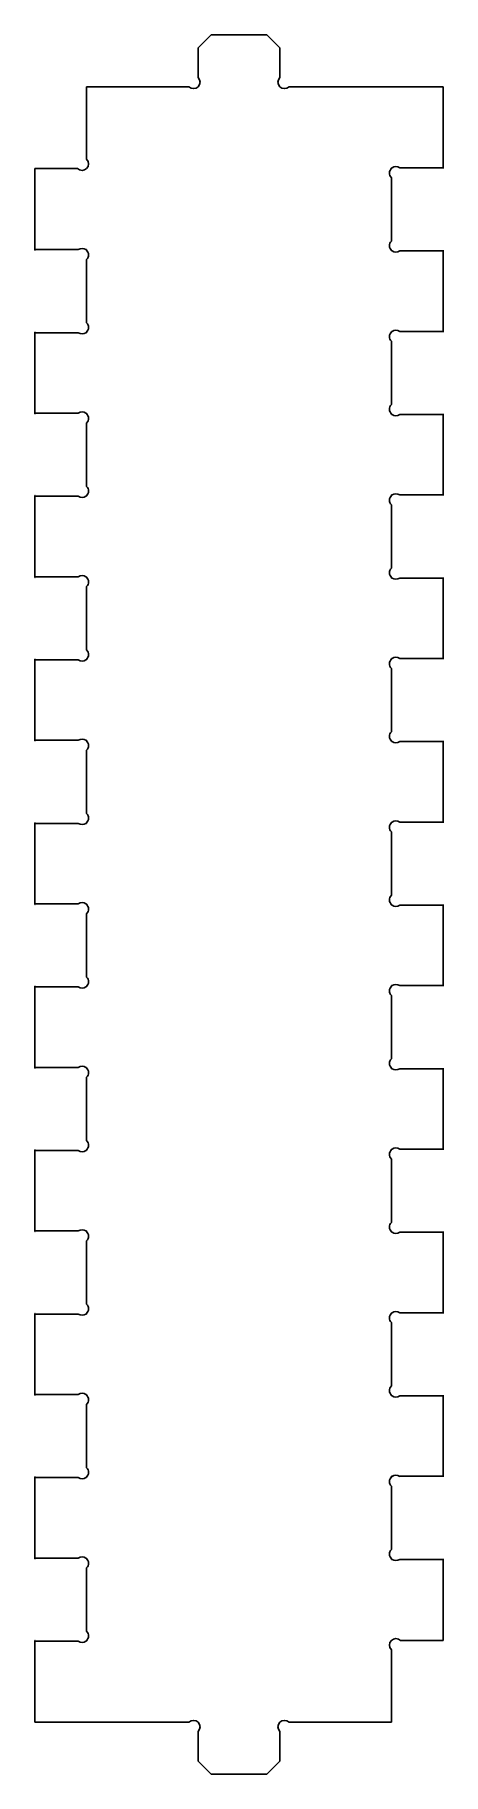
# Model space of a CAD drawing. Extents: x 0 to 1.97, y -0.25 to 8.12.
import ezdxf

# ---------------------------------------------------------------- set-up
doc = ezdxf.new("R2010")
doc.units = 0
doc.layers.get('0').update_dxf_attribs({"linetype": 'CONTINUOUS'})

msp = doc.modelspace()

# ---------------------------------------------------------------- linework, layer by layer
at = {"color": 7, "linetype": 'CONTINUOUS'}
for p, q in [((0.8499, 8.124), (0.7874, 8.0615)), ((1.1186, 8.124), (0.8499, 8.124)), ((1.1811, 8.0615), (1.1186, 8.124)), ((0.7874, 8.0615), (0.7874, 7.9182)), ((1.1811, 7.9182), (1.1811, 8.0615)), ((0.25, 7.874), (0.25, 7.5245)), ((0.7432, 7.874), (0.25, 7.874)), ((1.9685, 7.874), (1.2253, 7.874)), ((1.9685, 7.4803), (1.9685, 7.874)), ((0, 7.4803), (0, 7.0866)), ((0.2058, 7.4803), (0, 7.4803)), ((1.722, 7.4833), (1.7195, 7.4833)), ((1.7195, 7.4833), (1.7195, 7.4812)), ((1.9675, 7.4833), (1.7592, 7.4833)), ((1.9675, 7.4803), (1.9675, 7.4833)), ((1.9675, 7.4803), (1.9685, 7.4803)), ((1.7185, 7.1308), (1.7185, 7.4361)), ((0, 7.0866), (0.0012, 7.0866)), ((0.2093, 7.0896), (0.0012, 7.0896)), ((0.0012, 7.0896), (0.0012, 7.0866)), ((0.2488, 7.0896), (0.2465, 7.0896)), ((0.2488, 7.0878), (0.2488, 7.0896)), ((0.25, 7.0424), (0.25, 6.7371)), ((1.7195, 7.0857), (1.7195, 7.0836)), ((1.7195, 7.0836), (1.722, 7.0836)), ((1.7592, 7.0836), (1.9675, 7.0836)), ((1.9675, 7.0836), (1.9675, 7.0866)), ((1.9685, 7.0866), (1.9675, 7.0866)), ((1.9685, 6.6929), (1.9685, 7.0866)), ((0, 6.6929), (0, 6.2992)), ((0.0012, 6.6929), (0, 6.6929)), ((0.0012, 6.6929), (0.0012, 6.6899)), ((0.0012, 6.6899), (0.2093, 6.6899)), ((0.2465, 6.6899), (0.2488, 6.6899)), ((0.2488, 6.6899), (0.2488, 6.6918)), ((1.7185, 6.3434), (1.7185, 6.6487)), ((1.722, 6.6959), (1.7195, 6.6959)), ((1.7195, 6.6959), (1.7195, 6.6938)), ((1.9675, 6.6959), (1.7592, 6.6959)), ((1.9675, 6.6929), (1.9675, 6.6959)), ((1.9675, 6.6929), (1.9685, 6.6929)), ((0, 6.2992), (0.0012, 6.2992)), ((0.2093, 6.3022), (0.0012, 6.3022)), ((0.0012, 6.3022), (0.0012, 6.2992)), ((0.2488, 6.3022), (0.2465, 6.3022)), ((0.2488, 6.3004), (0.2488, 6.3022)), ((1.7195, 6.2983), (1.7195, 6.2962)), ((1.7195, 6.2962), (1.722, 6.2962)), ((1.7592, 6.2962), (1.9675, 6.2962)), ((1.9675, 6.2962), (1.9675, 6.2992)), ((1.9685, 6.2992), (1.9675, 6.2992)), ((1.9685, 5.9055), (1.9685, 6.2992)), ((0.25, 6.255), (0.25, 5.9497)), ((0, 5.9055), (0, 5.5118)), ((0.0012, 5.9055), (0, 5.9055)), ((0.0012, 5.9055), (0.0012, 5.9025)), ((0.0012, 5.9025), (0.2093, 5.9025)), ((0.2465, 5.9025), (0.2488, 5.9025)), ((0.2488, 5.9025), (0.2488, 5.9044)), ((1.722, 5.9085), (1.7195, 5.9085)), ((1.7195, 5.9085), (1.7195, 5.9064)), ((1.9675, 5.9085), (1.7592, 5.9085)), ((1.9675, 5.9055), (1.9675, 5.9085)), ((1.9675, 5.9055), (1.9685, 5.9055)), ((1.7185, 5.556), (1.7185, 5.8613)), ((0, 5.5118), (0.0012, 5.5118)), ((0.2093, 5.5148), (0.0012, 5.5148)), ((0.0012, 5.5148), (0.0012, 5.5118)), ((0.2488, 5.5148), (0.2465, 5.5148)), ((0.2488, 5.513), (0.2488, 5.5148)), ((0.25, 5.4676), (0.25, 5.1623)), ((1.7195, 5.5109), (1.7195, 5.5088)), ((1.7195, 5.5088), (1.722, 5.5088)), ((1.7592, 5.5088), (1.9675, 5.5088)), ((1.9675, 5.5088), (1.9675, 5.5118)), ((1.9685, 5.5118), (1.9675, 5.5118)), ((1.9685, 5.1181), (1.9685, 5.5118)), ((0, 5.1181), (0, 4.7244)), ((0.0012, 5.1181), (0, 5.1181)), ((0.0012, 5.1181), (0.0012, 5.1151)), ((0.0012, 5.1151), (0.2093, 5.1151)), ((0.2465, 5.1151), (0.2488, 5.1151)), ((0.2488, 5.1151), (0.2488, 5.117)), ((1.722, 5.1211), (1.7195, 5.1211)), ((1.7195, 5.1211), (1.7195, 5.119)), ((1.9675, 5.1211), (1.7592, 5.1211)), ((1.9675, 5.1181), (1.9675, 5.1211)), ((1.9675, 5.1181), (1.9685, 5.1181)), ((1.7185, 4.7686), (1.7185, 5.0739)), ((0, 4.7244), (0.0012, 4.7244)), ((0.2093, 4.7274), (0.0012, 4.7274)), ((0.0012, 4.7274), (0.0012, 4.7244)), ((0.2488, 4.7274), (0.2465, 4.7274)), ((0.2488, 4.7256), (0.2488, 4.7274)), ((1.7195, 4.7235), (1.7195, 4.7214)), ((1.7195, 4.7214), (1.722, 4.7214)), ((1.7592, 4.7214), (1.9675, 4.7214)), ((1.9675, 4.7214), (1.9675, 4.7244)), ((1.9685, 4.7244), (1.9675, 4.7244)), ((1.9685, 4.3307), (1.9685, 4.7244)), ((0.25, 4.6802), (0.25, 4.3749)), ((0, 4.3307), (0, 3.937)), ((0.0012, 4.3307), (0, 4.3307)), ((0.0012, 4.3307), (0.0012, 4.3277)), ((0.0012, 4.3277), (0.2093, 4.3277)), ((0.2465, 4.3277), (0.2488, 4.3277)), ((0.2488, 4.3277), (0.2488, 4.3296)), ((1.7185, 3.9812), (1.7185, 4.2865)), ((1.722, 4.3337), (1.7195, 4.3337)), ((1.7195, 4.3337), (1.7195, 4.3316)), ((1.9675, 4.3337), (1.7592, 4.3337)), ((1.9675, 4.3307), (1.9675, 4.3337)), ((1.9675, 4.3307), (1.9685, 4.3307)), ((0, 3.937), (0.0012, 3.937)), ((0.2093, 3.94), (0.0012, 3.94)), ((0.0012, 3.94), (0.0012, 3.937)), ((0.2488, 3.94), (0.2465, 3.94)), ((0.2488, 3.9382), (0.2488, 3.94)), ((1.7195, 3.9361), (1.7195, 3.934)), ((1.9675, 3.934), (1.9675, 3.937)), ((1.9685, 3.937), (1.9675, 3.937)), ((1.9685, 3.5433), (1.9685, 3.937)), ((0.25, 3.8928), (0.25, 3.5875)), ((1.7195, 3.934), (1.722, 3.934)), ((1.7592, 3.934), (1.9675, 3.934)), ((0, 3.5433), (0, 3.1496)), ((0.0012, 3.5433), (0, 3.5433)), ((0.0012, 3.5433), (0.0012, 3.5403)), ((0.0012, 3.5403), (0.2093, 3.5403)), ((0.2465, 3.5403), (0.2488, 3.5403)), ((0.2488, 3.5403), (0.2488, 3.5422)), ((1.722, 3.5463), (1.7195, 3.5463)), ((1.7195, 3.5463), (1.7195, 3.5442)), ((1.9675, 3.5463), (1.7592, 3.5463)), ((1.9675, 3.5433), (1.9675, 3.5463)), ((1.9675, 3.5433), (1.9685, 3.5433)), ((1.7185, 3.1938), (1.7185, 3.4991)), ((0, 3.1496), (0.0012, 3.1496)), ((0.2093, 3.1526), (0.0012, 3.1526)), ((0.0012, 3.1526), (0.0012, 3.1496)), ((0.2488, 3.1526), (0.2465, 3.1526)), ((0.2488, 3.1508), (0.2488, 3.1526)), ((0.25, 3.1054), (0.25, 2.8001)), ((1.7195, 3.1487), (1.7195, 3.1466)), ((1.7195, 3.1466), (1.722, 3.1466)), ((1.7592, 3.1466), (1.9675, 3.1466)), ((1.9675, 3.1466), (1.9675, 3.1496)), ((1.9685, 3.1496), (1.9675, 3.1496)), ((1.9685, 2.7559), (1.9685, 3.1496)), ((0, 2.7559), (0, 2.3622)), ((0.0012, 2.7559), (0, 2.7559)), ((0.0012, 2.7559), (0.0012, 2.7529)), ((0.0012, 2.7529), (0.2093, 2.7529)), ((0.2465, 2.7529), (0.2488, 2.7529)), ((0.2488, 2.7529), (0.2488, 2.7548)), ((1.7185, 2.4064), (1.7185, 2.7117)), ((1.722, 2.7589), (1.7195, 2.7589)), ((1.7195, 2.7589), (1.7195, 2.7568)), ((1.9675, 2.7589), (1.7592, 2.7589)), ((1.9675, 2.7559), (1.9675, 2.7589)), ((1.9675, 2.7559), (1.9685, 2.7559)), ((0, 2.3622), (0.0012, 2.3622)), ((0.2093, 2.3652), (0.0012, 2.3652)), ((0.0012, 2.3652), (0.0012, 2.3622)), ((0.2488, 2.3652), (0.2465, 2.3652)), ((0.2488, 2.3634), (0.2488, 2.3652)), ((1.7195, 2.3613), (1.7195, 2.3592)), ((1.7195, 2.3592), (1.722, 2.3592)), ((1.7592, 2.3592), (1.9675, 2.3592)), ((1.9675, 2.3592), (1.9675, 2.3622)), ((1.9685, 2.3622), (1.9675, 2.3622)), ((1.9685, 1.9685), (1.9685, 2.3622)), ((0.25, 2.318), (0.25, 2.0127)), ((0, 1.9685), (0, 1.5748)), ((0.0012, 1.9685), (0, 1.9685)), ((0.0012, 1.9685), (0.0012, 1.9655)), ((0.0012, 1.9655), (0.2093, 1.9655)), ((0.2465, 1.9655), (0.2488, 1.9655)), ((0.2488, 1.9655), (0.2488, 1.9674)), ((1.722, 1.9715), (1.7195, 1.9715)), ((1.7195, 1.9715), (1.7195, 1.9694)), ((1.9675, 1.9715), (1.7592, 1.9715)), ((1.9675, 1.9685), (1.9675, 1.9715)), ((1.9675, 1.9685), (1.9685, 1.9685)), ((1.7185, 1.619), (1.7185, 1.9243)), ((0, 1.5748), (0.0012, 1.5748)), ((0.2093, 1.5778), (0.0012, 1.5778)), ((0.0012, 1.5778), (0.0012, 1.5748)), ((0.2488, 1.5778), (0.2465, 1.5778)), ((0.2488, 1.576), (0.2488, 1.5778)), ((0.25, 1.5306), (0.25, 1.2253)), ((1.7195, 1.5739), (1.7195, 1.5718)), ((1.7195, 1.5718), (1.722, 1.5718)), ((1.7592, 1.5718), (1.9675, 1.5718)), ((1.9675, 1.5718), (1.9675, 1.5748)), ((1.9685, 1.5748), (1.9675, 1.5748)), ((1.9685, 1.1811), (1.9685, 1.5748)), ((0, 1.1811), (0, 0.7874)), ((0.0012, 1.1811), (0, 1.1811)), ((0.0012, 1.1811), (0.0012, 1.1781)), ((0.0012, 1.1781), (0.2093, 1.1781)), ((0.2465, 1.1781), (0.2488, 1.1781)), ((0.2488, 1.1781), (0.2488, 1.18)), ((1.722, 1.1841), (1.7195, 1.1841)), ((1.7195, 1.1841), (1.7195, 1.182)), ((1.9675, 1.1841), (1.7592, 1.1841)), ((1.9675, 1.1811), (1.9675, 1.1841)), ((1.9675, 1.1811), (1.9685, 1.1811)), ((1.7185, 0.8316), (1.7185, 1.1369)), ((0, 0.7874), (0.0012, 0.7874)), ((0.2093, 0.7904), (0.0012, 0.7904)), ((0.0012, 0.7904), (0.0012, 0.7874)), ((0.2488, 0.7904), (0.2465, 0.7904)), ((0.2488, 0.7886), (0.2488, 0.7904)), ((1.7195, 0.7865), (1.7195, 0.7844)), ((1.7195, 0.7844), (1.722, 0.7844)), ((1.7592, 0.7844), (1.9675, 0.7844)), ((1.9675, 0.7844), (1.9675, 0.7874)), ((1.9685, 0.7874), (1.9675, 0.7874)), ((1.9685, 0.3937), (1.9685, 0.7874)), ((0.25, 0.7432), (0.25, 0.4379)), ((0, 0.3937), (0, 0)), ((0.0012, 0.3937), (0, 0.3937)), ((0.0012, 0.3937), (0.0012, 0.3907)), ((0.0012, 0.3907), (0.2093, 0.3907)), ((0.2465, 0.3907), (0.2488, 0.3907)), ((0.2488, 0.3907), (0.2488, 0.3925)), ((1.7185, 0), (1.7185, 0.3495)), ((1.7627, 0.3937), (1.9685, 0.3937)), ((0, 0), (0.7432, 0)), ((1.2253, 0), (1.7185, 0)), ((0.7874, -0.0442), (0.7874, -0.1875)), ((1.1811, -0.1875), (1.1811, -0.0442)), ((0.7874, -0.1875), (0.8499, -0.25)), ((0.8499, -0.25), (1.1186, -0.25)), ((1.1186, -0.25), (1.1811, -0.1875))]:
    msp.add_line(p, q, dxfattribs=at)
for centre, radius, start, end in [((0.7653, 7.8961), 0.0313, 225, 45), ((1.2032, 7.8961), 0.0312, 135, 315), ((0.2279, 7.5024), 0.0312, 225, 45), ((1.7406, 7.4582), 0.0312, 132.54585, 225), ((1.7406, 7.4582), 0.0312, 53.42781, 126.57219), ((1.7406, 7.1087), 0.0313, 135, 227.45415), ((0.2279, 7.0645), 0.0312, 53.42781, 126.57219), ((0.2279, 7.0645), 0.0312, 315, 48.0708), ((1.7406, 7.1087), 0.0313, 233.42781, 306.57219), ((0.2279, 6.715), 0.0312, 311.9292, 45), ((1.7406, 6.6708), 0.0312, 53.42781, 126.57219), ((0.2279, 6.715), 0.0312, 233.42781, 306.57219), ((1.7406, 6.6708), 0.0312, 132.54585, 225), ((0.2279, 6.2771), 0.0312, 53.42781, 126.57219), ((0.2279, 6.2771), 0.0312, 315, 48.0708), ((1.7406, 6.3213), 0.0313, 135, 227.45415), ((1.7406, 6.3213), 0.0313, 233.42781, 306.57219), ((0.2279, 5.9276), 0.0312, 311.9292, 45), ((0.2279, 5.9276), 0.0312, 233.42781, 306.57219), ((1.7406, 5.8834), 0.0312, 132.54585, 225), ((1.7406, 5.8834), 0.0312, 53.42781, 126.57219), ((1.7406, 5.5339), 0.0313, 135, 227.45415), ((0.2279, 5.4897), 0.0312, 53.42781, 126.57219), ((0.2279, 5.4897), 0.0312, 315, 48.0708), ((1.7406, 5.5339), 0.0313, 233.42781, 306.57219), ((0.2279, 5.1402), 0.0312, 233.42781, 306.57219), ((0.2279, 5.1402), 0.0312, 311.9292, 45), ((1.7406, 5.096), 0.0313, 132.54585, 225), ((1.7406, 5.096), 0.0312, 53.42781, 126.57219), ((0.2279, 4.7023), 0.0312, 53.42781, 126.57219), ((0.2279, 4.7023), 0.0312, 315, 48.0708), ((1.7406, 4.7465), 0.0312, 135, 227.45415), ((1.7406, 4.7465), 0.0312, 233.42781, 306.57219), ((0.2279, 4.3528), 0.0312, 311.9292, 45), ((0.2279, 4.3528), 0.0312, 233.42781, 306.57219), ((1.7406, 4.3086), 0.0312, 132.54585, 225), ((1.7406, 4.3086), 0.0312, 53.42781, 126.57219), ((0.2279, 3.9149), 0.0312, 53.42781, 126.57219), ((0.2279, 3.9149), 0.0312, 315, 48.0708), ((1.7406, 3.9591), 0.0313, 135, 227.45415), ((1.7406, 3.9591), 0.0313, 233.42781, 306.57219), ((0.2279, 3.5654), 0.0312, 233.42781, 306.57219), ((0.2279, 3.5654), 0.0312, 311.9292, 45), ((1.7406, 3.5212), 0.0313, 132.54585, 225), ((1.7406, 3.5212), 0.0313, 53.42781, 126.57219), ((1.7406, 3.1717), 0.0313, 135, 227.45415), ((0.2279, 3.1275), 0.0312, 53.42781, 126.57219), ((0.2279, 3.1275), 0.0312, 315, 48.0708), ((1.7406, 3.1717), 0.0313, 233.42781, 306.57219), ((0.2279, 2.778), 0.0312, 311.9292, 45), ((1.7406, 2.7338), 0.0312, 53.42781, 126.57219), ((0.2279, 2.778), 0.0312, 233.42781, 306.57219), ((1.7406, 2.7338), 0.0312, 132.54585, 225), ((0.2279, 2.3401), 0.0312, 53.42781, 126.57219), ((0.2279, 2.3401), 0.0312, 315, 48.0708), ((1.7406, 2.3843), 0.0313, 135, 227.45415), ((1.7406, 2.3843), 0.0313, 233.42781, 306.57219), ((0.2279, 1.9906), 0.0312, 311.9292, 45), ((0.2279, 1.9906), 0.0312, 233.42781, 306.57219), ((1.7406, 1.9464), 0.0313, 132.54585, 225), ((1.7406, 1.9464), 0.0313, 53.42781, 126.57219), ((1.7406, 1.5969), 0.0312, 135, 227.45415), ((0.2279, 1.5527), 0.0312, 53.42781, 126.57219), ((0.2279, 1.5527), 0.0312, 315, 48.0708), ((1.7406, 1.5969), 0.0312, 233.42781, 306.57219), ((0.2279, 1.2032), 0.0312, 233.42781, 306.57219), ((0.2279, 1.2032), 0.0312, 311.9292, 45), ((1.7406, 1.159), 0.0312, 132.54585, 225), ((1.7406, 1.159), 0.0312, 53.42781, 126.57219), ((0.2279, 0.7653), 0.0312, 53.42781, 126.57219), ((0.2279, 0.7653), 0.0312, 315, 48.0708), ((1.7406, 0.8095), 0.0312, 135, 227.45415), ((1.7406, 0.8095), 0.0312, 233.42781, 306.57219), ((0.2279, 0.4158), 0.0312, 311.9292, 45), ((0.2279, 0.4158), 0.0312, 233.42781, 306.57219), ((1.7406, 0.3716), 0.0313, 45, 225), ((0.7653, -0.0221), 0.0313, 315, 135), ((1.2032, -0.0221), 0.0312, 45, 225)]:
    msp.add_arc(centre, radius, start, end, dxfattribs=at)

doc.saveas('drawing.dxf')
